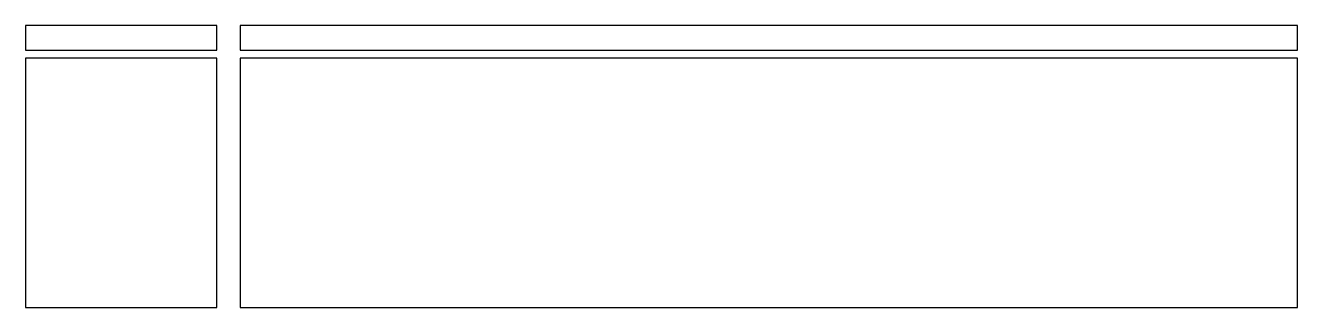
# Model space of a CAD drawing. Header units: metres. Extents: x 0 to 972, y 0 to 216.
import ezdxf

# ---------------------------------------------------------------- set-up
doc = ezdxf.new("R2010")
doc.units = ezdxf.units.M

msp = doc.modelspace()

# ---------------------------------------------------------------- linework, layer by layer
for p, q in [((146.05, 215.9), (0, 215.9)), ((0, 215.9), (0, 196.85)), ((146.05, 196.85), (146.05, 215.9)), ((971.55, 215.9), (164.05, 215.9)), ((164.05, 215.9), (164.05, 196.85)), ((971.55, 196.85), (971.55, 215.9)), ((0, 196.85), (146.05, 196.85)), ((164.05, 196.85), (971.55, 196.85)), ((146.05, 190.85), (0, 190.85)), ((0, 190.85), (0, 0)), ((146.05, 0), (146.05, 190.85)), ((971.55, 190.85), (164.05, 190.85)), ((164.05, 190.85), (164.05, 0)), ((971.55, 0), (971.55, 190.85)), ((0, 0), (146.05, 0)), ((164.05, 0), (971.55, 0))]:
    msp.add_line(p, q)

doc.saveas('drawing.dxf')
